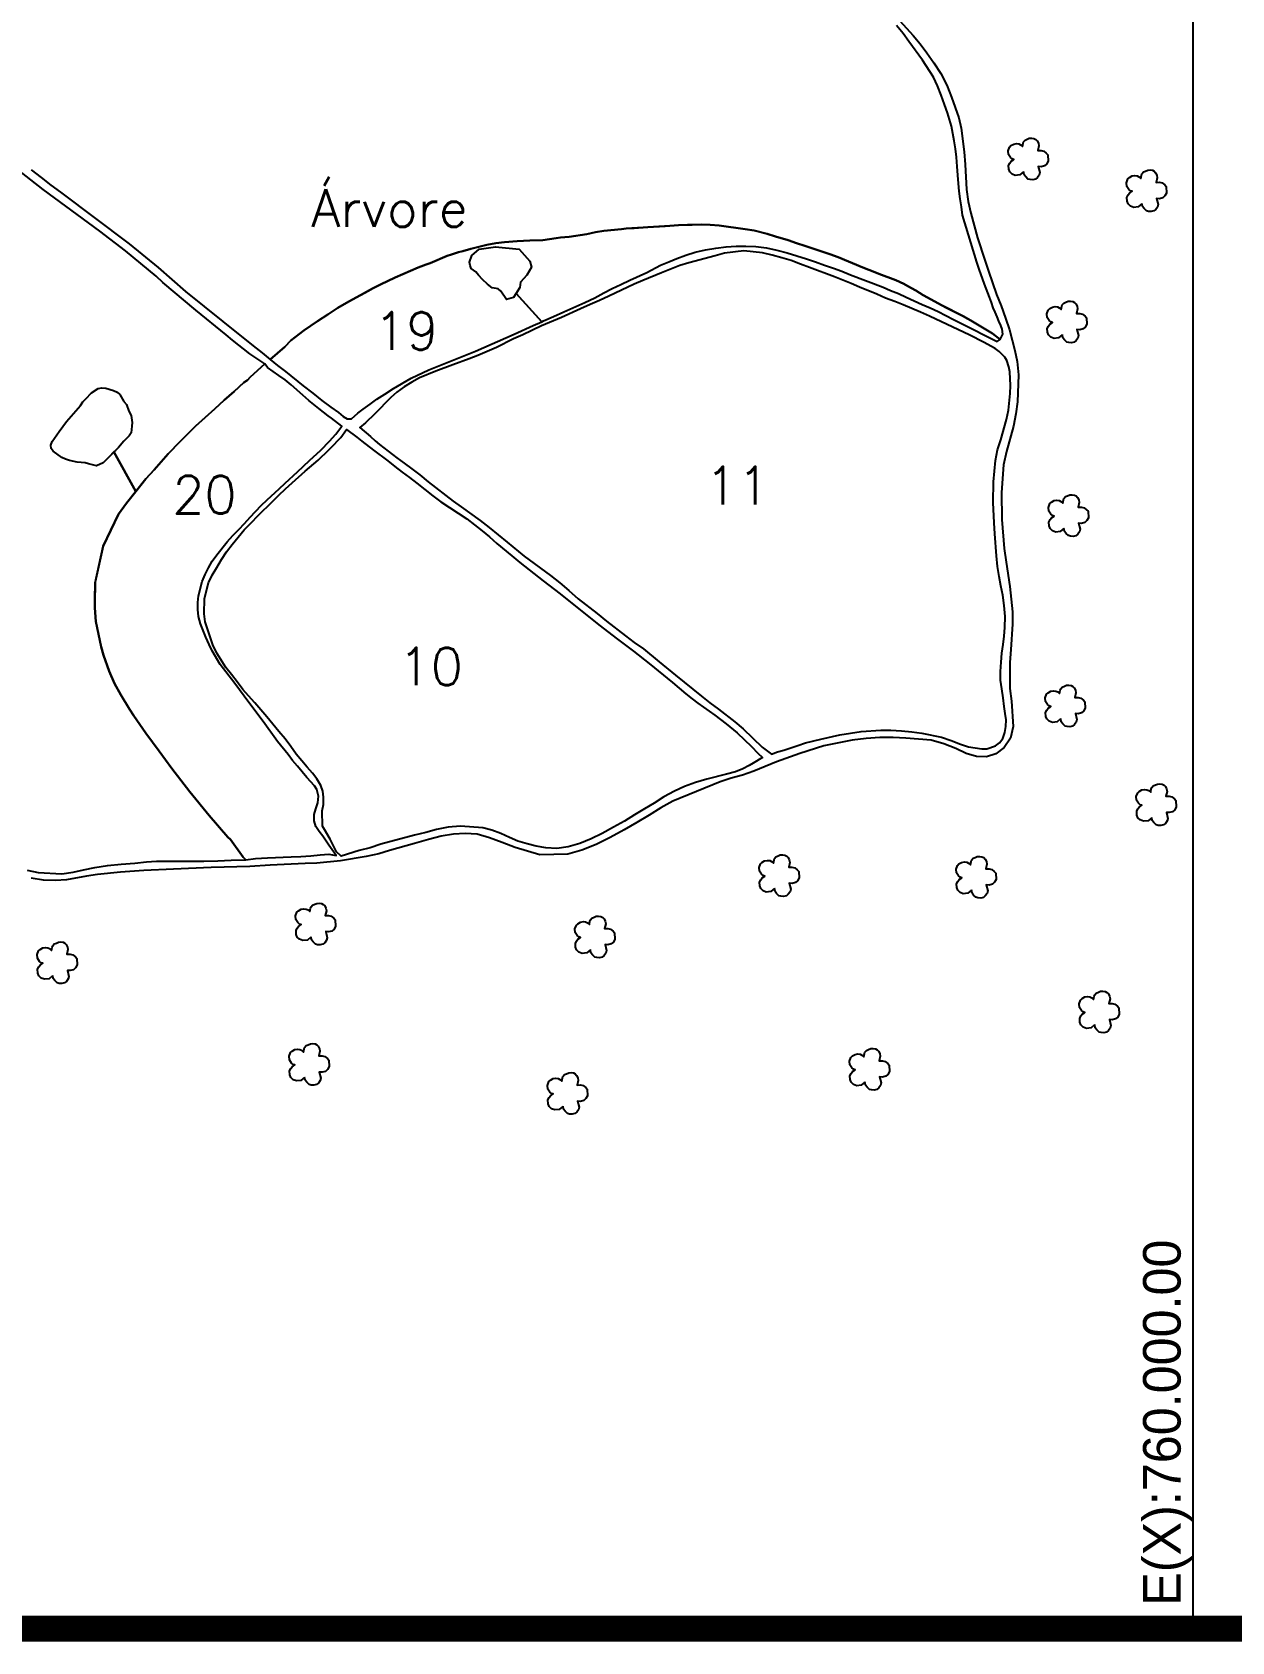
# Model space of a CAD drawing. Extents: x 758742 to 760842, y 7818487 to 7821457.
# Drawn here: x 759599 to 760013, y 7818816 to 7819373 of the extents above; entities that cross this region are included whole.
import ezdxf
from ezdxf.enums import TextEntityAlignment as Align

# ---------------------------------------------------------------- set-up
doc = ezdxf.new("R2010")
doc.units = 0
doc.header["$MEASUREMENT"] = 0
doc.linetypes.add('CONTINUO', pattern=[0])
doc.linetypes.add('LIN0', pattern=[0])
for name, color, linetype in [('0114000960', 1, 'Continuous'), ('0114000960004', 5, 'Continuous'), ('0114000960005', 5, 'Continuous'), ('0114000960010', 5, 'Continuous'), ('0114000960011', 5, 'Continuous'), ('0114000960019', 5, 'Continuous'), ('0114000960020', 5, 'Continuous'), ('_SIMBOLO ARVORE', 118, 'Continuous'), ('MALHA', 8, 'Continuous'), ('MARGEM', 5, 'Continuous'), ('MATO', 3, 'Continuous'), ('TEXTO_NUN_TAL', 7, 'Continuous'), ('TG', 7, 'CONTINUO')]:
    doc.layers.add(name, color=color, linetype=linetype)
doc.layers.add('TEXTO_DIVERSOS', color=7, linetype='Continuous', lineweight=5)
doc.styles.add('Simplex', font='simplex.shx')

msp = doc.modelspace()

# ---------------------------------------------------------------- linework, layer by layer
at = {"layer": '0114000960'}
msp.add_lwpolyline([(759896.26, 7819379.37), (759903.25, 7819371.76), (759905.57, 7819368.89), (759907.93, 7819365.79), (759910.33, 7819362.36), (759912.75, 7819358.68), (759914.79, 7819354.62), (759916.47, 7819350.5), (759918.96, 7819343.31), (759919.76, 7819339.72), (759920.81, 7819331.55), (759921.18, 7819327.18), (759921.6, 7819318.57), (759922.23, 7819314.41), (759923.16, 7819310.38), (759925.45, 7819301.9), (759927.93, 7819294.18), (759929.2, 7819290.3), (759932.05, 7819282.22), (759933.58, 7819278.32), (759935.12, 7819274.13), (759936.47, 7819270.01), (759938.37, 7819262.94), (759939.09, 7819259.07), (759939.66, 7819254.5), (759939.26, 7819245.18), (759938.67, 7819241.03), (759937.92, 7819236.78), (759935.47, 7819227.95), (759934.44, 7819223.31), (759933.72, 7819213.75), (759933.86, 7819204.45), (759934.68, 7819194.47), (759935.31, 7819189.69), (759936.6, 7819181.28), (759937.58, 7819172.52), (759937.59, 7819168.22), (759936.97, 7819159.57), (759936.56, 7819155.03), (759936.63, 7819146.06), (759937.21, 7819141.66), (759937.81, 7819132.95), (759936.8, 7819128.86), (759934.67, 7819125.65), (759931.73, 7819123.48), (759928.57, 7819122.38), (759925.05, 7819122.48), (759921.56, 7819123.61), (759917.97, 7819125.29), (759913.78, 7819126.91), (759909.41, 7819128.12), (759905.06, 7819128.55), (759900.64, 7819128.85), (759896.25, 7819129.08), (759891.65, 7819129.08), (759886.93, 7819128.77), (759882.1, 7819128.13), (759872.34, 7819126.22), (759863.96, 7819123.61), (759855.94, 7819120.65), (759848.13, 7819117.48), (759844.17, 7819116.05), (759840.27, 7819115), (759836.47, 7819113.79), (759820.09, 7819107.11), (759815.99, 7819104.75), (759811.95, 7819102.19), (759807.7, 7819099.7), (759803.26, 7819097.16), (759798.47, 7819094.52), (759793.55, 7819092.05), (759788.68, 7819090.12), (759783.78, 7819088.77), (759774.15, 7819088.49), (759765.64, 7819091.02), (759761.14, 7819092.75), (759756.72, 7819094.41), (759752.47, 7819095.64), (759748.33, 7819095.95), (759744.23, 7819095.66), (759740.01, 7819094.95), (759735.6, 7819093.86), (759730.8, 7819092.45), (759722.2, 7819090.02), (759718.41, 7819088.85), (759714.07, 7819087.9), (759705.22, 7819086.41), (759696.98, 7819085.69), (759692.94, 7819085.47), (759680.85, 7819084.9), (759673.9, 7819084.48), (759660.54, 7819084.15), (759647.46, 7819083.62), (759637.18, 7819083.16), (759629.18, 7819082.49), (759621.19, 7819081.7), (759617.44, 7819081.11), (759610.5, 7819079.91), (759606.72, 7819079.62), (759602.5, 7819079.72), (759598.25, 7819080.43)], dxfattribs=at)
at = {"layer": '0114000960004', "color": 5, "flags": 128}
msp.add_lwpolyline([(759598.27, 7819325.32), (759601.72, 7819322.66), (759605.09, 7819320.05), (759608.45, 7819317.68), (759632.2, 7819299.76), (759642.23, 7819291.55), (759651.64, 7819283.27), (759664.5, 7819272.87), (759675.05, 7819264.55), (759678.12, 7819262.04), (759680.87, 7819259.79), (759685.95, 7819264.21), (759688.09, 7819266.3), (759692.55, 7819269.79), (759697.25, 7819273.08), (759700.79, 7819275.4), (759704.31, 7819277.67), (759708.12, 7819279.88), (759712.11, 7819282.07), (759714.85, 7819283.57), (759716.24, 7819284.33), (759719, 7819285.72), (759724.12, 7819288.1), (759732.05, 7819291.6), (759734.8, 7819292.61), (759736.16, 7819293.14), (759742.1, 7819295.68), (759743.53, 7819296.11), (759746.02, 7819296.86), (759747.52, 7819297.25), (759750.27, 7819298.08), (759755.85, 7819299.44), (759758.86, 7819299.97), (759761.93, 7819300.39), (759766.32, 7819300.74), (759770.7, 7819300.96), (759775.2, 7819301.1), (759779.82, 7819301.76), (759781.29, 7819301.94), (759784.26, 7819302.21), (759790.34, 7819303.1), (759793.36, 7819303.77), (759796.3, 7819304.31), (759802.41, 7819304.86), (759803.95, 7819305.1), (759806.77, 7819305.24), (759809.87, 7819305.41), (759811.43, 7819305.55), (759817.49, 7819305.94), (759819.04, 7819306.04), (759822.11, 7819306.23), (759825.18, 7819306.38), (759826.74, 7819306.37), (759829.88, 7819306.44), (759832.98, 7819306.32), (759836.13, 7819306.12), (759845.12, 7819304.88), (759848.26, 7819304.33), (759852.72, 7819303.21), (759855.62, 7819302.29), (759859.97, 7819301), (759862.86, 7819300.01), (759865.78, 7819299.03), (759874.33, 7819296.16), (759877.3, 7819295.22), (759885.77, 7819291.62), (759889.99, 7819290.03), (759891.37, 7819289.46), (759897.19, 7819287.24), (759899.94, 7819285.89), (759901.39, 7819285.1), (759904.06, 7819283.63), (759906.65, 7819282.05), (759913.26, 7819278.44), (759914.68, 7819277.7), (759920.43, 7819274.76), (759921.84, 7819273.98), (759923.1, 7819273.26), (759930.67, 7819268.75), (759933.27, 7819266.67), (759934.2, 7819268.56), (759933.92, 7819270.25), (759933.48, 7819271.53), (759932.78, 7819273.09), (759932.19, 7819274.59), (759931.52, 7819276.13), (759930.89, 7819277.7), (759930.24, 7819279.53), (759929.59, 7819281.39), (759927.9, 7819285.81), (759926.01, 7819291.02), (759925.18, 7819293.43), (759920.26, 7819309.7), (759919.86, 7819312.52), (759919.49, 7819315.33), (759919.14, 7819317.93), (759918.85, 7819320.64), (759918.66, 7819323.57), (759918.41, 7819326.57), (759918.15, 7819329.7), (759917.81, 7819332.68), (759917.4, 7819335.43), (759916.41, 7819340.41), (759915.01, 7819345.03), (759914.07, 7819347.99), (759912.86, 7819351.15), (759911.65, 7819354.42), (759910.24, 7819357.46), (759906.39, 7819363.3), (759901.73, 7819369.7), (759899.68, 7819372.47), (759897.43, 7819375.22)], dxfattribs=at)
at = {"layer": '0114000960005'}
msp.add_lwpolyline([(759596.9, 7819083.21), (759600.65, 7819082.38), (759608.85, 7819081.9), (759612.8, 7819082.49), (759616.37, 7819083.32), (759620.23, 7819084.1), (759624.64, 7819084.86), (759629.33, 7819085.33), (759634.1, 7819085.68), (759638.09, 7819086.05), (759641.65, 7819086.28), (759645.27, 7819086.37), (759649.16, 7819086.39), (759653.45, 7819086.32), (759657.96, 7819086.32), (759662.76, 7819086.43), (759667.44, 7819086.64), (759672.48, 7819086.79), (759671.58, 7819087.74), (759667.21, 7819093.77), (759666.3, 7819094.64), (759659.8, 7819102.17), (759653.15, 7819110.33), (759646.93, 7819118.38), (759642.52, 7819124.39), (759637.96, 7819130.54), (759633.8, 7819136.56), (759632.25, 7819138.87), (759629.22, 7819143.9), (759627.11, 7819147.8), (759625.24, 7819151.98), (759623.28, 7819157.58), (759622.46, 7819160.46), (759620.64, 7819169.25), (759620.32, 7819173.91), (759620.26, 7819176.88), (759620.38, 7819182.59), (759623.17, 7819195.22), (759628.51, 7819206.27), (759631.28, 7819210.15), (759634.46, 7819214.15), (759626.9, 7819227.83), (759625.29, 7819226.09), (759624.18, 7819225.04), (759623.16, 7819224.09), (759620.84, 7819223.02), (759618.11, 7819223.68), (759616.89, 7819224.03), (759614.18, 7819224.33), (759611.5, 7819224.91), (759610.14, 7819225.35), (759608.88, 7819225.93), (759605.89, 7819228.05), (759605.23, 7819228.97), (759605.1, 7819230.22), (759605.53, 7819231.41), (759607.96, 7819234.94), (759610.48, 7819238.4), (759615.28, 7819243.92), (759616.11, 7819245.19), (759617.12, 7819246.24), (759619.18, 7819248.3), (759621.44, 7819249.75), (759622.72, 7819249.96), (759624.06, 7819249.84), (759626.72, 7819249.06), (759627.98, 7819248.46), (759628.94, 7819247.63), (759630.36, 7819245.28), (759631.18, 7819244.17), (759632.08, 7819241.89), (759632.86, 7819240.45), (759633.14, 7819237.95), (759633.11, 7819236.78), (759632.84, 7819234.4), (759632.14, 7819233.43), (759630.25, 7819231.56), (759628.44, 7819229.36), (759627.39, 7819228.35), (759626.9, 7819227.83), (759634.46, 7819214.15), (759637.91, 7819218.48), (759640.83, 7819221.63), (759645.58, 7819227.19), (759649.74, 7819231.41), (759655.11, 7819236.75), (759661.8, 7819242.7), (759665.03, 7819245.72), (759668.41, 7819248.67), (759671.83, 7819251.79), (759673.01, 7819252.67), (759673.97, 7819253.62), (759679.03, 7819258.3), (759673.81, 7819261.7), (759667.84, 7819266.47), (759665.65, 7819268.33), (759655.15, 7819276.82), (759643.82, 7819286.43), (759641.51, 7819288.56), (759630.93, 7819297.34), (759622.05, 7819304.16), (759602.44, 7819318.61), (759589.63, 7819328.61)], dxfattribs=at)
at = {"layer": '0114000960010', "color": 5, "flags": 128}
msp.add_lwpolyline([(759831.82, 7819114.73), (759827.98, 7819113.56), (759824.19, 7819112.19), (759820.67, 7819110.53), (759816.97, 7819108.58), (759813.63, 7819106.42), (759810.29, 7819104.38), (759806.8, 7819102.31), (759803.38, 7819100.21), (759799.63, 7819098.04), (759795.69, 7819095.91), (759791.88, 7819094.01), (759787.92, 7819092.46), (759783.93, 7819091.25), (759780, 7819090.74), (759776.17, 7819090.96), (759772.89, 7819091.57), (759769.77, 7819092.3), (759766.54, 7819093.29), (759763.64, 7819094.48), (759760.66, 7819095.89), (759757.58, 7819097.02), (759754.37, 7819097.84), (759746.67, 7819098.46), (759742.47, 7819098.09), (759738.45, 7819097.29), (759734.71, 7819096.26), (759730.77, 7819095.28), (759719.18, 7819092.18), (759715.44, 7819090.99), (759711.69, 7819090.05), (759705.45, 7819088.03), (759703.78, 7819089.55), (759702.51, 7819092.1), (759701.67, 7819093.95), (759699.69, 7819097.24), (759699.01, 7819098.41), (759698.88, 7819103.73), (759699.33, 7819105.98), (759699.37, 7819108.43), (759699.07, 7819110.51), (759698.39, 7819112.55), (759697.07, 7819114.79), (759695.52, 7819116.76), (759693.63, 7819118.8), (759691.83, 7819120.98), (759689.89, 7819123.37), (759688.05, 7819125.95), (759686.05, 7819128.65), (759683.9, 7819131.21), (759681.77, 7819133.68), (759679.71, 7819136.21), (759675.58, 7819141.12), (759673.44, 7819143.47), (759671.41, 7819145.74), (759669.47, 7819148.31), (759667.48, 7819150.86), (759665.62, 7819153.35), (759662.41, 7819158.3), (759661.07, 7819161.17), (759658.41, 7819169.07), (759658.04, 7819171.85), (759658.19, 7819177.15), (759659.62, 7819182.61), (759660.89, 7819185.25), (759662.4, 7819187.89), (759664.05, 7819190.58), (759665.85, 7819193.25), (759667.76, 7819195.86), (759671.96, 7819200.85), (759674.3, 7819203.37), (759676.77, 7819205.83), (759681.7, 7819210.68), (759683.92, 7819212.9), (759686.18, 7819215.08), (759688.51, 7819217.2), (759692.99, 7819221.21), (759697.47, 7819224.97), (759701.23, 7819228.55), (759702.93, 7819230.32), (759704.31, 7819231.83), (759705.35, 7819232.83), (759707.26, 7819235.62), (759710.84, 7819232.98), (759712.58, 7819231.6), (759716.66, 7819228.45), (759721.53, 7819224.79), (759723.99, 7819222.82), (759726.52, 7819220.85), (759729.04, 7819218.97), (759731.58, 7819217.03), (759737.09, 7819212.69), (759739.94, 7819210.62), (759742.88, 7819208.62), (759748.84, 7819204.64), (759751.53, 7819202.64), (759754.15, 7819200.58), (759756.75, 7819198.46), (759759.3, 7819196.2), (759764.42, 7819191.9), (759767.24, 7819189.57), (759775.27, 7819183.24), (759781.15, 7819178.73), (759789.86, 7819171.71), (759794.95, 7819167.69), (759800.54, 7819163.39), (759806.46, 7819158.9), (759811.94, 7819154.64), (759819.97, 7819148.12), (759822.35, 7819146.12), (759824.63, 7819144.23), (759826.79, 7819142.5), (759828.78, 7819140.94), (759830.69, 7819139.53), (759832.71, 7819138.21), (759834.68, 7819136.87), (759838.6, 7819133.85), (759842.35, 7819130.72), (759847.3, 7819125.93), (759849.47, 7819123.65), (759851.15, 7819122.12), (759847.87, 7819120.26), (759846.47, 7819119.44), (759844.31, 7819118.24), (759841.78, 7819117.23), (759838.67, 7819116.42)], close=True, dxfattribs=at)
at = {"layer": '0114000960011', "color": 5, "flags": 128}
msp.add_lwpolyline([(759856.32, 7819124.09), (759858.49, 7819124.7), (759863.29, 7819126.36), (759865.99, 7819127.21), (759871.22, 7819128.56), (759877.89, 7819130.05), (759885.27, 7819131.15), (759891.98, 7819131.58), (759895.44, 7819131.57), (759899.15, 7819131.35), (759902.76, 7819131.01), (759906.14, 7819130.64), (759913.01, 7819129.2), (759916.33, 7819128.07), (759919.5, 7819126.73), (759922.36, 7819125.85), (759926.94, 7819125.17), (759928.64, 7819125.22), (759931.63, 7819126.17), (759933.06, 7819127.21), (759934.23, 7819128.79), (759934.92, 7819130.82), (759935.24, 7819132.93), (759935.3, 7819135.18), (759935.03, 7819137.35), (759934.67, 7819139.8), (759934.27, 7819142.78), (759933.83, 7819145.87), (759933.38, 7819148.89), (759933.34, 7819151.96), (759933.56, 7819155.09), (759933.84, 7819158.22), (759934.33, 7819161.25), (759934.67, 7819164.08), (759934.83, 7819167.18), (759934.95, 7819170.87), (759934.66, 7819174.69), (759934.21, 7819178.28), (759933.49, 7819181.56), (759932.91, 7819184.76), (759932.39, 7819188.19), (759932.03, 7819191.96), (759931.42, 7819199.46), (759931.14, 7819203.29), (759930.89, 7819210.34), (759931.01, 7819217.46), (759931.64, 7819224.92), (759932.38, 7819228.51), (759933.47, 7819232.03), (759935.49, 7819239.09), (759936.15, 7819242.27), (759936.68, 7819248.03), (759936.81, 7819250.78), (759936.63, 7819255.57), (759936.31, 7819257.29), (759935.54, 7819259.49), (759934.92, 7819260.57), (759932.88, 7819262.56), (759931.51, 7819263.56), (759927.55, 7819265.75), (759922.74, 7819268.2), (759908.88, 7819274.8), (759905.73, 7819276.2), (759899.69, 7819278.73), (759896.83, 7819279.87), (759893.68, 7819281.04), (759890.64, 7819282.37), (759884.64, 7819284.8), (759881.73, 7819286.01), (759878.84, 7819287.17), (759876, 7819288.35), (759867.35, 7819291.65), (759864.24, 7819292.77), (759861.05, 7819294.02), (759857.82, 7819294.97), (759854.49, 7819295.88), (759851.15, 7819296.63), (759844.7, 7819297.31), (759837.98, 7819296.54), (759834.72, 7819295.68), (759825.66, 7819293.19), (759822.48, 7819292.23), (759816.22, 7819289.77), (759809.76, 7819287.05), (759806.79, 7819285.82), (759797.93, 7819281.73), (759794.78, 7819280.22), (759791.53, 7819278.76), (759788.22, 7819277.25), (759781.58, 7819274.31), (759774.75, 7819271.41), (759768.21, 7819268.33), (759765.02, 7819266.9), (759759.1, 7819263.99), (759755.92, 7819262.53), (759752.72, 7819261.18), (759749.71, 7819260.06), (759744.04, 7819257.91), (759738.21, 7819255.78), (759732.58, 7819253.44), (759729.86, 7819251.97), (759727.27, 7819250.33), (759724.73, 7819248.54), (759722.58, 7819246.62), (759717.09, 7819240.99), (759713.8, 7819237.94), (759711.89, 7819236.27), (759715.58, 7819233.13), (759717.2, 7819231.64), (759718.65, 7819230.37), (759724.73, 7819225.79), (759727.27, 7819223.98), (759729.86, 7819222.04), (759732.61, 7819219.94), (759735.55, 7819217.52), (759744.12, 7819210.79), (759746.96, 7819208.79), (759753.46, 7819204.15), (759756.62, 7819201.73), (759762.81, 7819196.64), (759768.69, 7819191.83), (759777.83, 7819185.11), (759781.03, 7819182.55), (759784.14, 7819179.86), (759787.42, 7819177.08), (759793.94, 7819171.91), (759797.14, 7819169.31), (759803.72, 7819164.27), (759806.79, 7819161.98), (759809.91, 7819159.72), (759815.35, 7819155.22), (759821.05, 7819150.66), (759824.06, 7819148.28), (759829.99, 7819143.39), (759832.89, 7819141.09), (759835.88, 7819138.92), (759841.53, 7819134.54), (759844.39, 7819132.08), (759851.03, 7819125.79), (759854.2, 7819123.3)], close=True, dxfattribs=at)
at = {"layer": '0114000960019'}
msp.add_lwpolyline([(759811.1, 7819289.82), (759815.89, 7819292.42), (759818.68, 7819293.53), (759821.48, 7819294.72), (759824.6, 7819295.9), (759827.83, 7819296.86), (759831.36, 7819297.66), (759834.95, 7819298.24), (759838.54, 7819298.72), (759842, 7819298.98), (759845.31, 7819298.99), (759848.79, 7819298.84), (759852.44, 7819298.38), (759856.07, 7819297.6), (759859.61, 7819296.64), (759866.31, 7819294.6), (759869.48, 7819293.55), (759872.58, 7819292.43), (759875.65, 7819291.36), (759878.57, 7819290.29), (759881.57, 7819289.08), (759892.81, 7819284.78), (759895.38, 7819283.68), (759898.1, 7819282.61), (759900.77, 7819281.36), (759906.36, 7819278.85), (759909.07, 7819277.6), (759911.85, 7819276.34), (759917.19, 7819273.67), (759919.63, 7819272.4), (759932.24, 7819266.06), (759933.27, 7819266.67), (759930.67, 7819268.75), (759923.1, 7819273.26), (759920.43, 7819274.76), (759913.26, 7819278.44), (759906.65, 7819282.05), (759904.06, 7819283.63), (759901.39, 7819285.1), (759899.94, 7819285.89), (759897.19, 7819287.24), (759891.37, 7819289.46), (759889.99, 7819290.03), (759885.77, 7819291.62), (759877.3, 7819295.22), (759874.33, 7819296.16), (759865.78, 7819299.03), (759862.86, 7819300.01), (759859.97, 7819301), (759855.62, 7819302.29), (759852.72, 7819303.21), (759848.26, 7819304.33), (759845.12, 7819304.88), (759836.13, 7819306.12), (759832.98, 7819306.32), (759829.88, 7819306.44), (759826.74, 7819306.37), (759825.18, 7819306.38), (759822.11, 7819306.23), (759819.04, 7819306.04), (759811.43, 7819305.55), (759809.87, 7819305.41), (759803.95, 7819305.1), (759802.41, 7819304.86), (759796.3, 7819304.31), (759793.36, 7819303.77), (759790.34, 7819303.1), (759784.26, 7819302.21), (759781.29, 7819301.94), (759779.82, 7819301.76), (759775.2, 7819301.1), (759770.7, 7819300.96), (759766.32, 7819300.74), (759761.93, 7819300.39), (759758.86, 7819299.97), (759755.85, 7819299.44), (759750.27, 7819298.08), (759747.52, 7819297.25), (759746.02, 7819296.86), (759743.53, 7819296.11), (759742.1, 7819295.68), (759736.16, 7819293.14), (759734.8, 7819292.61), (759732.05, 7819291.6), (759724.12, 7819288.1), (759719, 7819285.72), (759716.24, 7819284.33), (759712.11, 7819282.07), (759708.12, 7819279.88), (759704.31, 7819277.67), (759700.79, 7819275.4), (759697.25, 7819273.08), (759692.55, 7819269.79), (759688.09, 7819266.3), (759685.95, 7819264.21), (759680.87, 7819259.79), (759683.4, 7819257.72), (759686.24, 7819255.61), (759692.27, 7819250.7), (759695.59, 7819248.15), (759698.8, 7819245.62), (759701.92, 7819243.27), (759704.48, 7819241.44), (759706.19, 7819240.12), (759707.49, 7819239.23), (759709, 7819239.26), (759711.26, 7819241.19), (759713.08, 7819242.66), (759715.42, 7819244.37), (759717.78, 7819246.05), (759720.57, 7819247.85), (759723.59, 7819249.71), (759729.67, 7819253.38), (759735.7, 7819256.2), (759751.83, 7819262.67), (759765.28, 7819268.55), (759771.87, 7819271.56), (759774.76, 7819272.86), (759765.89, 7819282.65), (759764.98, 7819281.18), (759762.65, 7819280.57), (759760.69, 7819283.37), (759759.72, 7819284.25), (759757.67, 7819284.62), (759755.99, 7819285.83), (759754.27, 7819287.46), (759752.97, 7819288.9), (759751.99, 7819290.07), (759750.41, 7819291.27), (759750, 7819292.34), (759749.78, 7819293.45), (759750.59, 7819295.74), (759753.1, 7819297.98), (759758.79, 7819298.78), (759766.94, 7819297.99), (759770.71, 7819293.84), (759771.27, 7819291.7), (759769.68, 7819288.91), (759767.45, 7819286.49), (759767.17, 7819284.72), (759765.89, 7819282.65), (759774.76, 7819272.86), (759775.35, 7819273.12), (759778.81, 7819274.71), (759782.4, 7819276.27), (759789.7, 7819279.49), (759793.17, 7819281.16), (759796.26, 7819282.82), (759799.17, 7819284.34), (759802.12, 7819285.73), (759805.27, 7819287.19)], close=True, dxfattribs=at)
at = {"layer": '0114000960020'}
msp.add_lwpolyline([(759667.99, 7819198.93), (759670.01, 7819201.04), (759672.07, 7819203.13), (759673.99, 7819205.28), (759677.84, 7819209.32), (759679.89, 7819211.29), (759683.99, 7819215.12), (759686.12, 7819217.08), (759690.3, 7819220.96), (759692.46, 7819222.93), (759694.48, 7819224.84), (759698.4, 7819228.44), (759701.42, 7819231.51), (759703.63, 7819233.93), (759705.68, 7819236.74), (759702.13, 7819239.47), (759700.89, 7819240.36), (759697.69, 7819242.9), (759694.31, 7819245.64), (759692.19, 7819247.44), (759688.1, 7819251.03), (759686.13, 7819252.71), (759683.94, 7819254.27), (759681.99, 7819255.61), (759680.03, 7819257.03), (759679.03, 7819258.3), (759673.97, 7819253.62), (759673.01, 7819252.67), (759671.83, 7819251.79), (759668.41, 7819248.67), (759665.03, 7819245.72), (759661.8, 7819242.7), (759655.11, 7819236.75), (759649.74, 7819231.41), (759645.58, 7819227.19), (759640.83, 7819221.63), (759637.91, 7819218.48), (759631.28, 7819210.15), (759628.51, 7819206.27), (759623.17, 7819195.22), (759620.44, 7819182.84), (759620.36, 7819181.35), (759620.26, 7819176.88), (759620.32, 7819173.91), (759620.64, 7819169.25), (759622.46, 7819160.46), (759623.28, 7819157.58), (759625.24, 7819151.98), (759627.11, 7819147.8), (759629.22, 7819143.9), (759632.25, 7819138.87), (759633.8, 7819136.56), (759637.96, 7819130.54), (759642.52, 7819124.39), (759646.93, 7819118.38), (759653.15, 7819110.33), (759659.8, 7819102.17), (759666.3, 7819094.64), (759667.21, 7819093.77), (759671.58, 7819087.74), (759672.48, 7819086.79), (759675.86, 7819087.21), (759679.98, 7819087.52), (759688.2, 7819087.85), (759691.54, 7819087.94), (759694.96, 7819088.18), (759698.16, 7819088.47), (759701.23, 7819088.78), (759703.7, 7819088.25), (759702.92, 7819089.49), (759701.23, 7819091.84), (759699.06, 7819094.99), (759697.8, 7819096.61), (759696.74, 7819098.27), (759696.14, 7819100.24), (759696.13, 7819102.42), (759696.65, 7819104.46), (759697.38, 7819106.45), (759697.65, 7819108.76), (759697.07, 7819111.08), (759696.21, 7819112.41), (759693.6, 7819115.28), (759690.34, 7819119.15), (759688.66, 7819121.19), (759687.08, 7819123.22), (759683.46, 7819127.67), (759678.51, 7819134.62), (759675.24, 7819138.87), (759671.88, 7819143.36), (759668.72, 7819147.73), (759663.66, 7819154.31), (759660.87, 7819159.03), (759659.8, 7819161.25), (759658.65, 7819163.73), (759656.81, 7819168.4), (759656.13, 7819170.95), (759655.88, 7819173.32), (759655.9, 7819175.72), (759656.14, 7819178.04), (759657.44, 7819183.08), (759658.37, 7819185.43), (759659.55, 7819187.77), (759660.88, 7819190.01), (759662.44, 7819192.28), (759666.02, 7819196.78)], close=True, dxfattribs=at)
at = {"layer": '_SIMBOLO ARVORE', "linetype": 'CONTINUO'}
for points in [[(759941.34, 7819324.64, 0), (759940.09, 7819323.6, 0), (759938.51, 7819323.42, 0), (759937.38, 7819323.85, 0), (759936.58, 7819324.64, 0), (759936.25, 7819325.54, 0), (759936.16, 7819326.87, 0), (759936.59, 7819327.71, 0), (759937.05, 7819328.33, 0), (759937.96, 7819328.95, 0), (759937.38, 7819329.14, 0), (759936.81, 7819329.61, 0), (759936.13, 7819330.67, 0), (759936.01, 7819331.93, 0), (759936.5, 7819333.25, 0), (759937.01, 7819333.72, 0), (759937.94, 7819334.29, 0), (759938.91, 7819334.42, 0), (759939.69, 7819334.31, 0), (759940.31, 7819334.02, 0), (759940.99, 7819333.42, 0), (759941.19, 7819334.57, 0), (759941.36, 7819335.03, 0), (759941.87, 7819335.67, 0), (759942.62, 7819335.95, 0), (759943.35, 7819336.27, 0), (759944.18, 7819336.35, 0), (759944.96, 7819336.24, 0), (759945.6, 7819335.9, 0), (759946.07, 7819335.39, 0), (759946.48, 7819334.58, 0), (759946.64, 7819333.67, 0), (759946.27, 7819332.06, 0), (759947.4, 7819332.07, 0), (759948.33, 7819331.85, 0), (759949.22, 7819331.15, 0), (759949.71, 7819330.59, 0), (759949.84, 7819328.37, 0), (759949.29, 7819327.37, 0), (759948.57, 7819326.71, 0), (759947.43, 7819326.4, 0), (759946.43, 7819326.49, 0), (759946.96, 7819324.41, 0), (759946.72, 7819323.53, 0), (759946.12, 7819322.68, 0), (759945.46, 7819322.16, 0), (759944.52, 7819321.93, 0), (759943.59, 7819321.98, 0), (759942.89, 7819322.18, 0), (759942.09, 7819322.97, 0), (759941.54, 7819323.68, 0), (759941.38, 7819324.75, 0)], [(759982.27, 7819313.62, 0), (759981.02, 7819312.58, 0), (759979.44, 7819312.39, 0), (759978.31, 7819312.83, 0), (759977.51, 7819313.62, 0), (759977.18, 7819314.52, 0), (759977.09, 7819315.85, 0), (759977.52, 7819316.69, 0), (759977.97, 7819317.31, 0), (759978.89, 7819317.93, 0), (759978.31, 7819318.11, 0), (759977.73, 7819318.59, 0), (759977.06, 7819319.65, 0), (759976.94, 7819320.91, 0), (759977.43, 7819322.22, 0), (759977.94, 7819322.69, 0), (759978.87, 7819323.26, 0), (759979.84, 7819323.39, 0), (759980.62, 7819323.28, 0), (759981.24, 7819323, 0), (759981.92, 7819322.39, 0), (759982.12, 7819323.55, 0), (759982.29, 7819324.01, 0), (759982.8, 7819324.65, 0), (759983.55, 7819324.92, 0), (759984.28, 7819325.25, 0), (759985.11, 7819325.32, 0), (759985.89, 7819325.21, 0), (759986.53, 7819324.88, 0), (759987, 7819324.37, 0), (759987.41, 7819323.55, 0), (759987.57, 7819322.65, 0), (759987.2, 7819321.03, 0), (759988.33, 7819321.05, 0), (759989.26, 7819320.82, 0), (759990.15, 7819320.13, 0), (759990.64, 7819319.57, 0), (759990.77, 7819317.34, 0), (759990.22, 7819316.35, 0), (759989.5, 7819315.68, 0), (759988.36, 7819315.38, 0), (759987.36, 7819315.47, 0), (759987.89, 7819313.39, 0), (759987.65, 7819312.51, 0), (759987.05, 7819311.66, 0), (759986.39, 7819311.13, 0), (759985.45, 7819310.9, 0), (759984.52, 7819310.96, 0), (759983.82, 7819311.16, 0), (759983.02, 7819311.94, 0), (759982.47, 7819312.65, 0), (759982.3, 7819313.73, 0)], [(759954.74, 7819268.29, 0), (759953.49, 7819267.25, 0), (759951.91, 7819267.06, 0), (759950.78, 7819267.5, 0), (759949.98, 7819268.29, 0), (759949.65, 7819269.19, 0), (759949.56, 7819270.52, 0), (759949.99, 7819271.36, 0), (759950.44, 7819271.98, 0), (759951.36, 7819272.6, 0), (759950.78, 7819272.79, 0), (759950.2, 7819273.26, 0), (759949.53, 7819274.32, 0), (759949.41, 7819275.58, 0), (759949.9, 7819276.9, 0), (759950.41, 7819277.37, 0), (759951.34, 7819277.93, 0), (759952.31, 7819278.07, 0), (759953.09, 7819277.95, 0), (759953.71, 7819277.67, 0), (759954.39, 7819277.06, 0), (759954.59, 7819278.22, 0), (759954.76, 7819278.68, 0), (759955.27, 7819279.32, 0), (759956.02, 7819279.59, 0), (759956.75, 7819279.92, 0), (759957.58, 7819280, 0), (759958.36, 7819279.89, 0), (759959, 7819279.55, 0), (759959.47, 7819279.04, 0), (759959.88, 7819278.23, 0), (759960.04, 7819277.32, 0), (759959.67, 7819275.7, 0), (759960.8, 7819275.72, 0), (759961.73, 7819275.5, 0), (759962.62, 7819274.8, 0), (759963.11, 7819274.24, 0), (759963.24, 7819272.01, 0), (759962.69, 7819271.02, 0), (759961.97, 7819270.36, 0), (759960.83, 7819270.05, 0), (759959.83, 7819270.14, 0), (759960.36, 7819268.06, 0), (759960.12, 7819267.18, 0), (759959.52, 7819266.33, 0), (759958.86, 7819265.81, 0), (759957.92, 7819265.57, 0), (759956.99, 7819265.63, 0), (759956.29, 7819265.83, 0), (759955.49, 7819266.62, 0), (759954.94, 7819267.32, 0), (759954.77, 7819268.4, 0)], [(759955.29, 7819201.34, 0), (759954.05, 7819200.29, 0), (759952.47, 7819200.11, 0), (759951.34, 7819200.55, 0), (759950.54, 7819201.34, 0), (759950.21, 7819202.24, 0), (759950.12, 7819203.57, 0), (759950.55, 7819204.41, 0), (759951, 7819205.03, 0), (759951.91, 7819205.65, 0), (759951.33, 7819205.83, 0), (759950.76, 7819206.31, 0), (759950.09, 7819207.37, 0), (759949.97, 7819208.63, 0), (759950.45, 7819209.94, 0), (759950.96, 7819210.41, 0), (759951.89, 7819210.98, 0), (759952.87, 7819211.11, 0), (759953.65, 7819211, 0), (759954.27, 7819210.72, 0), (759954.94, 7819210.11, 0), (759955.15, 7819211.27, 0), (759955.32, 7819211.73, 0), (759955.83, 7819212.37, 0), (759956.58, 7819212.64, 0), (759957.31, 7819212.97, 0), (759958.14, 7819213.04, 0), (759958.92, 7819212.93, 0), (759959.55, 7819212.6, 0), (759960.02, 7819212.09, 0), (759960.44, 7819211.27, 0), (759960.6, 7819210.37, 0), (759960.22, 7819208.75, 0), (759961.36, 7819208.77, 0), (759962.29, 7819208.54, 0), (759963.17, 7819207.84, 0), (759963.66, 7819207.29, 0), (759963.8, 7819205.06, 0), (759963.25, 7819204.07, 0), (759962.53, 7819203.4, 0), (759961.39, 7819203.1, 0), (759960.39, 7819203.19, 0), (759960.92, 7819201.11, 0), (759960.68, 7819200.22, 0), (759960.07, 7819199.38, 0), (759959.41, 7819198.85, 0), (759958.47, 7819198.62, 0), (759957.54, 7819198.68, 0), (759956.84, 7819198.88, 0), (759956.04, 7819199.66, 0), (759955.5, 7819200.37, 0), (759955.33, 7819201.45, 0)], [(759954.18, 7819135.5, 0), (759952.93, 7819134.46, 0), (759951.35, 7819134.27, 0), (759950.22, 7819134.71, 0), (759949.42, 7819135.5, 0), (759949.09, 7819136.4, 0), (759949, 7819137.73, 0), (759949.43, 7819138.57, 0), (759949.89, 7819139.19, 0), (759950.8, 7819139.81, 0), (759950.22, 7819140, 0), (759949.65, 7819140.47, 0), (759948.97, 7819141.53, 0), (759948.85, 7819142.79, 0), (759949.34, 7819144.11, 0), (759949.85, 7819144.58, 0), (759950.78, 7819145.15, 0), (759951.75, 7819145.28, 0), (759952.53, 7819145.16, 0), (759953.15, 7819144.88, 0), (759953.83, 7819144.27, 0), (759954.03, 7819145.43, 0), (759954.2, 7819145.89, 0), (759954.71, 7819146.53, 0), (759955.46, 7819146.81, 0), (759956.2, 7819147.13, 0), (759957.02, 7819147.21, 0), (759957.8, 7819147.1, 0), (759958.44, 7819146.76, 0), (759958.91, 7819146.25, 0), (759959.32, 7819145.44, 0), (759959.48, 7819144.53, 0), (759959.11, 7819142.92, 0), (759960.24, 7819142.93, 0), (759961.17, 7819142.71, 0), (759962.06, 7819142.01, 0), (759962.55, 7819141.45, 0), (759962.68, 7819139.22, 0), (759962.13, 7819138.23, 0), (759961.41, 7819137.57, 0), (759960.27, 7819137.26, 0), (759959.27, 7819137.35, 0), (759959.8, 7819135.27, 0), (759959.56, 7819134.39, 0), (759958.96, 7819133.54, 0), (759958.3, 7819133.02, 0), (759957.36, 7819132.78, 0), (759956.43, 7819132.84, 0), (759955.73, 7819133.04, 0), (759954.93, 7819133.83, 0), (759954.38, 7819134.54, 0), (759954.22, 7819135.61, 0)], [(759985.66, 7819101.37, 0), (759984.41, 7819100.32, 0), (759982.83, 7819100.14, 0), (759981.7, 7819100.58, 0), (759980.9, 7819101.36, 0), (759980.57, 7819102.26, 0), (759980.48, 7819103.59, 0), (759980.91, 7819104.43, 0), (759981.37, 7819105.06, 0), (759982.28, 7819105.67, 0), (759981.7, 7819105.86, 0), (759981.13, 7819106.33, 0), (759980.45, 7819107.39, 0), (759980.33, 7819108.65, 0), (759980.82, 7819109.97, 0), (759981.33, 7819110.44, 0), (759982.26, 7819111.01, 0), (759983.23, 7819111.14, 0), (759984.01, 7819111.03, 0), (759984.63, 7819110.74, 0), (759985.31, 7819110.14, 0), (759985.51, 7819111.29, 0), (759985.68, 7819111.75, 0), (759986.19, 7819112.39, 0), (759986.94, 7819112.67, 0), (759987.67, 7819112.99, 0), (759988.5, 7819113.07, 0), (759989.28, 7819112.96, 0), (759989.92, 7819112.62, 0), (759990.39, 7819112.11, 0), (759990.8, 7819111.3, 0), (759990.96, 7819110.39, 0), (759990.59, 7819108.78, 0), (759991.72, 7819108.8, 0), (759992.65, 7819108.57, 0), (759993.54, 7819107.87, 0), (759994.03, 7819107.31, 0), (759994.16, 7819105.09, 0), (759993.61, 7819104.09, 0), (759992.89, 7819103.43, 0), (759991.75, 7819103.12, 0), (759990.75, 7819103.21, 0), (759991.28, 7819101.14, 0), (759991.04, 7819100.25, 0), (759990.44, 7819099.41, 0), (759989.78, 7819098.88, 0), (759988.84, 7819098.65, 0), (759987.91, 7819098.7, 0), (759987.21, 7819098.9, 0), (759986.41, 7819099.69, 0), (759985.86, 7819100.4, 0), (759985.7, 7819101.47, 0)], [(759855.24, 7819076.85, 0), (759853.99, 7819075.8, 0), (759852.41, 7819075.62, 0), (759851.28, 7819076.06, 0), (759850.48, 7819076.85, 0), (759850.15, 7819077.75, 0), (759850.06, 7819079.08, 0), (759850.49, 7819079.92, 0), (759850.95, 7819080.54, 0), (759851.86, 7819081.16, 0), (759851.28, 7819081.34, 0), (759850.71, 7819081.82, 0), (759850.03, 7819082.88, 0), (759849.91, 7819084.14, 0), (759850.4, 7819085.45, 0), (759850.91, 7819085.92, 0), (759851.84, 7819086.49, 0), (759852.82, 7819086.62, 0), (759853.6, 7819086.51, 0), (759854.21, 7819086.23, 0), (759854.89, 7819085.62, 0), (759855.09, 7819086.78, 0), (759855.27, 7819087.24, 0), (759855.77, 7819087.88, 0), (759856.52, 7819088.15, 0), (759857.26, 7819088.48, 0), (759858.08, 7819088.55, 0), (759858.86, 7819088.44, 0), (759859.5, 7819088.11, 0), (759859.97, 7819087.6, 0), (759860.38, 7819086.78, 0), (759860.54, 7819085.88, 0), (759860.17, 7819084.26, 0), (759861.3, 7819084.28, 0), (759862.24, 7819084.05, 0), (759863.12, 7819083.35, 0), (759863.61, 7819082.8, 0), (759863.74, 7819080.57, 0), (759863.2, 7819079.58, 0), (759862.47, 7819078.91, 0), (759861.33, 7819078.61, 0), (759860.33, 7819078.7, 0), (759860.87, 7819076.62, 0), (759860.62, 7819075.73, 0), (759860.02, 7819074.89, 0), (759859.36, 7819074.36, 0), (759858.42, 7819074.13, 0), (759857.49, 7819074.19, 0), (759856.79, 7819074.39, 0), (759855.99, 7819075.17, 0), (759855.44, 7819075.88, 0), (759855.28, 7819076.96, 0)], [(759923.35, 7819076.29, 0), (759922.1, 7819075.25, 0), (759920.52, 7819075.06, 0), (759919.39, 7819075.5, 0), (759918.59, 7819076.29, 0), (759918.26, 7819077.19, 0), (759918.17, 7819078.52, 0), (759918.6, 7819079.36, 0), (759919.06, 7819079.98, 0), (759919.97, 7819080.6, 0), (759919.39, 7819080.79, 0), (759918.82, 7819081.26, 0), (759918.14, 7819082.32, 0), (759918.02, 7819083.58, 0), (759918.51, 7819084.89, 0), (759919.02, 7819085.37, 0), (759919.95, 7819085.93, 0), (759920.93, 7819086.06, 0), (759921.71, 7819085.95, 0), (759922.32, 7819085.67, 0), (759923, 7819085.06, 0), (759923.2, 7819086.22, 0), (759923.37, 7819086.68, 0), (759923.88, 7819087.32, 0), (759924.63, 7819087.59, 0), (759925.37, 7819087.92, 0), (759926.19, 7819088, 0), (759926.97, 7819087.88, 0), (759927.61, 7819087.55, 0), (759928.08, 7819087.04, 0), (759928.49, 7819086.22, 0), (759928.65, 7819085.32, 0), (759928.28, 7819083.7, 0), (759929.41, 7819083.72, 0), (759930.35, 7819083.5, 0), (759931.23, 7819082.8, 0), (759931.72, 7819082.24, 0), (759931.85, 7819080.01, 0), (759931.31, 7819079.02, 0), (759930.58, 7819078.35, 0), (759929.44, 7819078.05, 0), (759928.44, 7819078.14, 0), (759928.98, 7819076.06, 0), (759928.73, 7819075.18, 0), (759928.13, 7819074.33, 0), (759927.47, 7819073.8, 0), (759926.53, 7819073.57, 0), (759925.6, 7819073.63, 0), (759924.9, 7819073.83, 0), (759924.1, 7819074.61, 0), (759923.55, 7819075.32, 0), (759923.39, 7819076.4, 0)], [(759695.01, 7819060.11, 0), (759693.77, 7819059.07, 0), (759692.18, 7819058.88, 0), (759691.06, 7819059.32, 0), (759690.26, 7819060.11, 0), (759689.93, 7819061.01, 0), (759689.84, 7819062.34, 0), (759690.27, 7819063.18, 0), (759690.72, 7819063.8, 0), (759691.63, 7819064.42, 0), (759691.05, 7819064.6, 0), (759690.48, 7819065.08, 0), (759689.81, 7819066.14, 0), (759689.69, 7819067.4, 0), (759690.17, 7819068.71, 0), (759690.68, 7819069.19, 0), (759691.61, 7819069.75, 0), (759692.59, 7819069.88, 0), (759693.37, 7819069.77, 0), (759693.99, 7819069.49, 0), (759694.66, 7819068.88, 0), (759694.87, 7819070.04, 0), (759695.04, 7819070.5, 0), (759695.54, 7819071.14, 0), (759696.3, 7819071.41, 0), (759697.03, 7819071.74, 0), (759697.86, 7819071.82, 0), (759698.64, 7819071.7, 0), (759699.27, 7819071.37, 0), (759699.74, 7819070.86, 0), (759700.16, 7819070.04, 0), (759700.32, 7819069.14, 0), (759699.94, 7819067.52, 0), (759701.08, 7819067.54, 0), (759702.01, 7819067.32, 0), (759702.89, 7819066.62, 0), (759703.38, 7819066.06, 0), (759703.52, 7819063.83, 0), (759702.97, 7819062.84, 0), (759702.25, 7819062.17, 0), (759701.11, 7819061.87, 0), (759700.11, 7819061.96, 0), (759700.64, 7819059.88, 0), (759700.4, 7819059, 0), (759699.79, 7819058.15, 0), (759699.13, 7819057.62, 0), (759698.19, 7819057.39, 0), (759697.26, 7819057.45, 0), (759696.56, 7819057.65, 0), (759695.76, 7819058.43, 0), (759695.22, 7819059.14, 0), (759695.05, 7819060.22, 0)], [(759791.6, 7819055.65, 0), (759790.35, 7819054.6, 0), (759788.77, 7819054.42, 0), (759787.64, 7819054.86, 0), (759786.84, 7819055.64, 0), (759786.51, 7819056.55, 0), (759786.42, 7819057.88, 0), (759786.85, 7819058.72, 0), (759787.3, 7819059.34, 0), (759788.22, 7819059.96, 0), (759787.64, 7819060.14, 0), (759787.06, 7819060.61, 0), (759786.39, 7819061.67, 0), (759786.27, 7819062.94, 0), (759786.76, 7819064.25, 0), (759787.27, 7819064.72, 0), (759788.2, 7819065.29, 0), (759789.17, 7819065.42, 0), (759789.95, 7819065.31, 0), (759790.57, 7819065.02, 0), (759791.25, 7819064.42, 0), (759791.45, 7819065.57, 0), (759791.62, 7819066.03, 0), (759792.13, 7819066.67, 0), (759792.88, 7819066.95, 0), (759793.61, 7819067.28, 0), (759794.44, 7819067.35, 0), (759795.22, 7819067.24, 0), (759795.86, 7819066.91, 0), (759796.33, 7819066.4, 0), (759796.74, 7819065.58, 0), (759796.9, 7819064.67, 0), (759796.53, 7819063.06, 0), (759797.66, 7819063.08, 0), (759798.59, 7819062.85, 0), (759799.48, 7819062.15, 0), (759799.97, 7819061.59, 0), (759800.1, 7819059.37, 0), (759799.55, 7819058.37, 0), (759798.83, 7819057.71, 0), (759797.69, 7819057.41, 0), (759796.69, 7819057.49, 0), (759797.22, 7819055.42, 0), (759796.98, 7819054.53, 0), (759796.38, 7819053.69, 0), (759795.72, 7819053.16, 0), (759794.78, 7819052.93, 0), (759793.85, 7819052.99, 0), (759793.15, 7819053.18, 0), (759792.35, 7819053.97, 0), (759791.8, 7819054.68, 0), (759791.63, 7819055.76, 0)], [(759605.69, 7819046.72, 0), (759604.44, 7819045.68, 0), (759602.86, 7819045.49, 0), (759601.73, 7819045.93, 0), (759600.93, 7819046.72, 0), (759600.6, 7819047.62, 0), (759600.51, 7819048.95, 0), (759600.94, 7819049.79, 0), (759601.4, 7819050.41, 0), (759602.31, 7819051.03, 0), (759601.73, 7819051.21, 0), (759601.16, 7819051.69, 0), (759600.49, 7819052.75, 0), (759600.36, 7819054.01, 0), (759600.85, 7819055.32, 0), (759601.36, 7819055.79, 0), (759602.29, 7819056.36, 0), (759603.27, 7819056.49, 0), (759604.05, 7819056.38, 0), (759604.66, 7819056.1, 0), (759605.34, 7819055.49, 0), (759605.54, 7819056.65, 0), (759605.72, 7819057.11, 0), (759606.22, 7819057.75, 0), (759606.97, 7819058.02, 0), (759607.71, 7819058.35, 0), (759608.53, 7819058.42, 0), (759609.31, 7819058.31, 0), (759609.95, 7819057.98, 0), (759610.42, 7819057.47, 0), (759610.83, 7819056.65, 0), (759610.99, 7819055.75, 0), (759610.62, 7819054.13, 0), (759611.75, 7819054.15, 0), (759612.69, 7819053.92, 0), (759613.57, 7819053.23, 0), (759614.06, 7819052.67, 0), (759614.19, 7819050.44, 0), (759613.65, 7819049.45, 0), (759612.92, 7819048.78, 0), (759611.78, 7819048.48, 0), (759610.78, 7819048.57, 0), (759611.32, 7819046.49, 0), (759611.07, 7819045.61, 0), (759610.47, 7819044.76, 0), (759609.81, 7819044.23, 0), (759608.87, 7819044, 0), (759607.94, 7819044.06, 0), (759607.24, 7819044.26, 0), (759606.44, 7819045.04, 0), (759605.9, 7819045.75, 0), (759605.73, 7819046.83, 0)], [(759965.94, 7819029.73, 0), (759964.7, 7819028.68, 0), (759963.12, 7819028.5, 0), (759961.99, 7819028.94, 0), (759961.19, 7819029.72, 0), (759960.86, 7819030.63, 0), (759960.77, 7819031.96, 0), (759961.2, 7819032.8, 0), (759961.65, 7819033.42, 0), (759962.56, 7819034.04, 0), (759961.98, 7819034.22, 0), (759961.41, 7819034.69, 0), (759960.74, 7819035.75, 0), (759960.62, 7819037.02, 0), (759961.1, 7819038.33, 0), (759961.61, 7819038.8, 0), (759962.54, 7819039.37, 0), (759963.52, 7819039.5, 0), (759964.3, 7819039.39, 0), (759964.92, 7819039.1, 0), (759965.59, 7819038.5, 0), (759965.8, 7819039.65, 0), (759965.97, 7819040.11, 0), (759966.48, 7819040.75, 0), (759967.23, 7819041.03, 0), (759967.96, 7819041.36, 0), (759968.79, 7819041.43, 0), (759969.57, 7819041.32, 0), (759970.2, 7819040.98, 0), (759970.67, 7819040.48, 0), (759971.09, 7819039.66, 0), (759971.25, 7819038.75, 0), (759970.87, 7819037.14, 0), (759972.01, 7819037.16, 0), (759972.94, 7819036.93, 0), (759973.82, 7819036.23, 0), (759974.31, 7819035.67, 0), (759974.45, 7819033.45, 0), (759973.9, 7819032.45, 0), (759973.18, 7819031.79, 0), (759972.04, 7819031.49, 0), (759971.04, 7819031.57, 0), (759971.57, 7819029.5, 0), (759971.33, 7819028.61, 0), (759970.73, 7819027.77, 0), (759970.06, 7819027.24, 0), (759969.12, 7819027.01, 0), (759968.19, 7819027.07, 0), (759967.49, 7819027.26, 0), (759966.69, 7819028.05, 0), (759966.15, 7819028.76, 0), (759965.98, 7819029.83, 0)], [(759692.78, 7819011.57, 0), (759691.53, 7819010.53, 0), (759689.95, 7819010.34, 0), (759688.82, 7819010.78, 0), (759688.02, 7819011.57, 0), (759687.69, 7819012.47, 0), (759687.6, 7819013.8, 0), (759688.03, 7819014.64, 0), (759688.49, 7819015.26, 0), (759689.4, 7819015.88, 0), (759688.82, 7819016.06, 0), (759688.25, 7819016.54, 0), (759687.58, 7819017.6, 0), (759687.46, 7819018.86, 0), (759687.94, 7819020.17, 0), (759688.45, 7819020.64, 0), (759689.38, 7819021.21, 0), (759690.36, 7819021.34, 0), (759691.14, 7819021.23, 0), (759691.75, 7819020.95, 0), (759692.43, 7819020.34, 0), (759692.63, 7819021.5, 0), (759692.81, 7819021.96, 0), (759693.31, 7819022.6, 0), (759694.06, 7819022.87, 0), (759694.8, 7819023.2, 0), (759695.62, 7819023.27, 0), (759696.4, 7819023.16, 0), (759697.04, 7819022.83, 0), (759697.51, 7819022.32, 0), (759697.92, 7819021.5, 0), (759698.09, 7819020.6, 0), (759697.71, 7819018.98, 0), (759698.84, 7819019, 0), (759699.78, 7819018.77, 0), (759700.66, 7819018.08, 0), (759701.15, 7819017.52, 0), (759701.28, 7819015.29, 0), (759700.74, 7819014.3, 0), (759700.01, 7819013.63, 0), (759698.87, 7819013.33, 0), (759697.87, 7819013.42, 0), (759698.41, 7819011.34, 0), (759698.16, 7819010.45, 0), (759697.56, 7819009.61, 0), (759696.9, 7819009.08, 0), (759695.96, 7819008.85, 0), (759695.03, 7819008.91, 0), (759694.33, 7819009.11, 0), (759693.53, 7819009.89, 0), (759692.99, 7819010.6, 0), (759692.82, 7819011.68, 0)], [(759886.5, 7819009.9, 0), (759885.26, 7819008.85, 0), (759883.67, 7819008.67, 0), (759882.55, 7819009.11, 0), (759881.75, 7819009.89, 0), (759881.41, 7819010.79, 0), (759881.32, 7819012.13, 0), (759881.76, 7819012.97, 0), (759882.21, 7819013.59, 0), (759883.12, 7819014.21, 0), (759882.54, 7819014.39, 0), (759881.97, 7819014.86, 0), (759881.3, 7819015.92, 0), (759881.18, 7819017.19, 0), (759881.66, 7819018.5, 0), (759882.17, 7819018.97, 0), (759883.1, 7819019.54, 0), (759884.08, 7819019.67, 0), (759884.86, 7819019.56, 0), (759885.48, 7819019.27, 0), (759886.15, 7819018.67, 0), (759886.36, 7819019.82, 0), (759886.53, 7819020.28, 0), (759887.03, 7819020.92, 0), (759887.79, 7819021.2, 0), (759888.52, 7819021.53, 0), (759889.35, 7819021.6, 0), (759890.13, 7819021.49, 0), (759890.76, 7819021.15, 0), (759891.23, 7819020.65, 0), (759891.65, 7819019.83, 0), (759891.81, 7819018.92, 0), (759891.43, 7819017.31, 0), (759892.56, 7819017.33, 0), (759893.5, 7819017.1, 0), (759894.38, 7819016.4, 0), (759894.87, 7819015.84, 0), (759895, 7819013.62, 0), (759894.46, 7819012.62, 0), (759893.73, 7819011.96, 0), (759892.59, 7819011.66, 0), (759891.59, 7819011.74, 0), (759892.13, 7819009.67, 0), (759891.88, 7819008.78, 0), (759891.28, 7819007.94, 0), (759890.62, 7819007.41, 0), (759889.68, 7819007.18, 0), (759888.75, 7819007.23, 0), (759888.05, 7819007.43, 0), (759887.25, 7819008.22, 0), (759886.71, 7819008.93, 0), (759886.54, 7819010, 0)], [(759782.11, 7819001.53, 0), (759780.86, 7819000.48, 0), (759779.28, 7819000.3, 0), (759778.15, 7819000.74, 0), (759777.35, 7819001.52, 0), (759777.02, 7819002.43, 0), (759776.93, 7819003.76, 0), (759777.36, 7819004.6, 0), (759777.81, 7819005.22, 0), (759778.73, 7819005.84, 0), (759778.15, 7819006.02, 0), (759777.57, 7819006.49, 0), (759776.9, 7819007.55, 0), (759776.78, 7819008.82, 0), (759777.26, 7819010.13, 0), (759777.77, 7819010.6, 0), (759778.7, 7819011.17, 0), (759779.68, 7819011.3, 0), (759780.46, 7819011.19, 0), (759781.08, 7819010.9, 0), (759781.76, 7819010.3, 0), (759781.96, 7819011.45, 0), (759782.13, 7819011.91, 0), (759782.64, 7819012.55, 0), (759783.39, 7819012.83, 0), (759784.12, 7819013.16, 0), (759784.95, 7819013.23, 0), (759785.73, 7819013.12, 0), (759786.36, 7819012.79, 0), (759786.84, 7819012.28, 0), (759787.25, 7819011.46, 0), (759787.41, 7819010.55, 0), (759787.03, 7819008.94, 0), (759788.17, 7819008.96, 0), (759789.1, 7819008.73, 0), (759789.98, 7819008.03, 0), (759790.47, 7819007.47, 0), (759790.61, 7819005.25, 0), (759790.06, 7819004.25, 0), (759789.34, 7819003.59, 0), (759788.2, 7819003.29, 0), (759787.2, 7819003.37, 0), (759787.73, 7819001.3, 0), (759787.49, 7819000.41, 0), (759786.89, 7818999.57, 0), (759786.23, 7818999.04, 0), (759785.29, 7818998.81, 0), (759784.35, 7818998.87, 0), (759783.66, 7818999.06, 0), (759782.86, 7818999.85, 0), (759782.31, 7819000.56, 0), (759782.14, 7819001.64, 0)]]:
    msp.add_polyline3d(points, dxfattribs=at)
at = {"layer": 'MALHA', "linetype": 'ByBlock'}
msp.add_lwpolyline([(760000, 7818820.97), (760000, 7819487.45)], dxfattribs=at)
at = {"layer": 'MARGEM', "color": 174, "linetype": 'LIN0', "const_width": 9.09, "flags": 128}
msp.add_lwpolyline([(760000, 7818820.97), (760741.72, 7818820.97), (760741.72, 7819700)], dxfattribs=at)
at = {"layer": 'MARGEM', "color": 174, "linetype": 'LIN0', "const_width": 9.09}
msp.add_lwpolyline([(759000, 7818820.97), (760000, 7818820.97)], dxfattribs=at)
at = {"layer": 'MATO', "linetype": 'ByBlock'}
for points in [[(759758.79, 7819298.78), (759766.94, 7819297.99), (759770.71, 7819293.84), (759771.27, 7819291.7), (759769.68, 7819288.91), (759767.45, 7819286.49), (759767.17, 7819284.72), (759764.98, 7819281.18), (759762.65, 7819280.57), (759760.69, 7819283.37), (759759.72, 7819284.25), (759757.67, 7819284.62), (759755.99, 7819285.83), (759754.27, 7819287.46), (759752.97, 7819288.9), (759751.99, 7819290.07), (759750.41, 7819291.27), (759750, 7819292.34), (759749.78, 7819293.45), (759750.59, 7819295.74), (759753.1, 7819297.98)], [(759610.48, 7819238.4), (759615.28, 7819243.92), (759616.11, 7819245.19), (759617.12, 7819246.24), (759619.18, 7819248.3), (759621.44, 7819249.75), (759622.72, 7819249.96), (759624.06, 7819249.84), (759626.72, 7819249.06), (759627.98, 7819248.46), (759628.94, 7819247.63), (759630.36, 7819245.28), (759631.18, 7819244.17), (759632.08, 7819241.89), (759632.86, 7819240.45), (759633.14, 7819237.95), (759633.11, 7819236.78), (759632.84, 7819234.4), (759632.14, 7819233.43), (759630.25, 7819231.56), (759628.44, 7819229.36), (759627.39, 7819228.35), (759625.29, 7819226.09), (759624.18, 7819225.04), (759623.16, 7819224.09), (759620.84, 7819223.02), (759618.11, 7819223.68), (759616.89, 7819224.03), (759614.18, 7819224.33), (759611.5, 7819224.91), (759610.14, 7819225.35), (759608.88, 7819225.93), (759605.89, 7819228.05), (759605.23, 7819228.97), (759605.1, 7819230.22), (759605.53, 7819231.41), (759607.96, 7819234.94)]]:
    msp.add_lwpolyline(points, close=True, dxfattribs=at)
at = {"layer": 'TG', "color": 5, "linetype": 'CONTINUO'}
msp.add_lwpolyline([(759671.58, 7819087.74), (759672.48, 7819086.79)], dxfattribs=at)

# ---------------------------------------------------------------- texts
at = {"layer": 'MALHA'}
msp.add_text('E(X):760.000.00', height=13, rotation=90, dxfattribs=at).set_placement((759999.57, 7818828.9), align=Align.BOTTOM_LEFT)
at = {"layer": 'TEXTO_DIVERSOS', "linetype": 'Continuous', "style": 'Simplex'}
msp.add_text('Árvore', height=13, dxfattribs=at).set_placement((759695.13, 7819305.65))
at = {"layer": 'TEXTO_NUN_TAL', "linetype": 'Continuous', "style": 'Simplex'}
for s, p in [('19', (759716.78, 7819263.17)), ('11', (759831.3, 7819209.68)), ('20', (759647.04, 7819206.53)), ('10', (759725.27, 7819147.15))]:
    msp.add_text(s, height=13, dxfattribs=at).set_placement(p)

doc.saveas('drawing.dxf')
